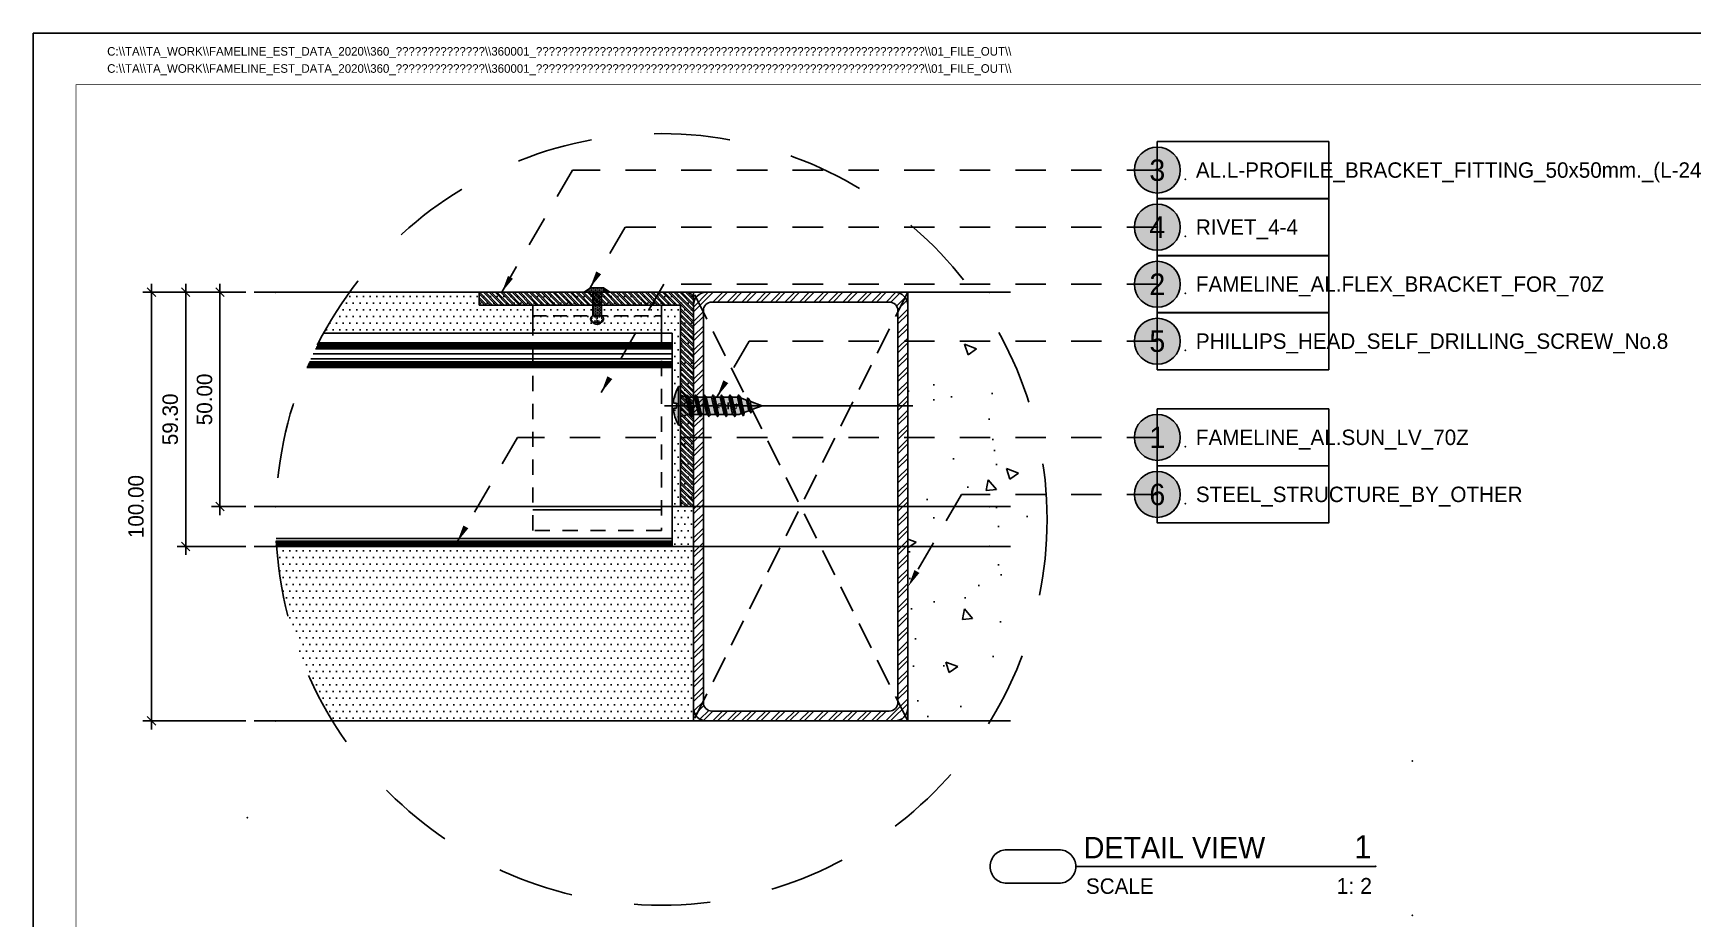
# Model space of a CAD drawing. Header units: millimetres. Extents: x -244126 to 368105, y -173968 to 259060.
# Drawn here: x -2527.8 to -2140.5, y 56863.9 to 57070.5 of the extents above; entities that cross this region are included whole.
import ezdxf
from ezdxf.enums import TextEntityAlignment as Align
from ezdxf.xclip import XClip

# ---------------------------------------------------------------- set-up
doc = ezdxf.new("R2010")
doc.units = ezdxf.units.MM
doc.header["$MEASUREMENT"] = 0
doc.header["$XCLIPFRAME"] = 0
for name, pattern in [('005_GG_TA_LINE', [13.75, 5, -1.25, 1.25, -1.25, 5]), ('ACAD_ISO04W100', [30, 24, -3, 0, -3]), ('BORDER2', [22.225, 6.35, -3.175, 6.35, -3.175, 0, -3.175]), ('CENTER', [2, 1.25, -0.25, 0.25, -0.25]), ('HIDDEN', [9.525, 6.35, -3.175]), ('TA_GL_000.00010', [0.000275, 0.0001, -2.5e-05, 2.5e-05, -2.5e-05, 0.0001]), ('TA_HL_001.00', [6.5, 3.55, -2.95]), ('TA_HL_003.00000', [19.5, 10.65, -8.85]), ('TA_HL_005.00000', [32.5, 17.75, -14.75])]:
    doc.linetypes.add(name, pattern=pattern)
for name, color, linetype in [('000 - D I M', 6, 'Continuous'), ('000 - GRID', 8, 'CENTER'), ('000 - H A T C H', 8, 'Continuous'), ('000 - H I D D E N', 7, 'Continuous'), ('000 - L I N E 0.1', 1, 'Continuous'), ('000 - SYMBOL CON', 1, 'Continuous'), ('000 - T E X T', 4, 'Continuous'), ('000 - TITLEBLOCK', 4, 'Continuous'), ('000 - WIPEOUT', 250, 'Continuous'), ('001 - ASCESSORIES', 1, 'Continuous'), ('002 - STRUCTURAL STEEL', 4, 'Continuous'), ('004 - CONCRETE', 5, 'Continuous'), ('A04_TUBE SERIES', 7, 'Continuous')]:
    doc.layers.add(name, color=color, linetype=linetype)
doc.styles.add('BROWALLIA', font='BrowalliaUPC.ttf')
doc.styles.add('Cetury Gothic', font='GOTHIC.TTF')
doc.styles.add('CORDIA', font='cordia.shx')
doc.styles.add('MtXpl_BrowalliaUPC', font='BrowalliaUPC.ttf')
doc.styles.add('TA', font='Cordia New.ttf', dxfattribs={"height": 4.5})
doc.dimstyles.new('DIM E-E', dxfattribs={"dimscale": 2, "dimtxt": 0.18, "dimasz": 0.1, "dimexe": 0.1, "dimexo": 0.1, "dimgap": 0.09, "dimtad": 1, "dimtoh": 1, "dimzin": 0, "dimdsep": 46, "dimtxsty": 'CORDIA', "dimblk": 'OBLIQUE', "dimcen": 0.1, "dimdle": 0.1, "dimclrd": 40, "dimclre": 140, "dimclrt": 3, "dimadec": 0, "dimazin": 0, "dimtfac": 1, "dimtix": 1, "dimtmove": 2, "dimatfit": 3, "dimfxl": 1, "dimtolj": 1, "dimtzin": 0, "dimarcsym": 0})
pattern_1 = [(37.5, (2350, 50), (-0.125987, 3.853648), [0, -3.04, 0, -3.4, 0, -3.25]), (7.5, (2350, 50), (3.53955, 5.64429), [0, -1.64, 0, -2.74, 0, -1.05]), (327.5, (2347.54, 50), (6.228284, 0.01132), [0, -1, 0, -3.6, 0, -4.7]), (317.5, (2347.54, 50), (6.01225, 1.75535), [0, -0.5, 0, -2.36, 0, -2.7])]
pattern_2 = [(217.5, (50, 50), (0.125987, -3.853648), [0, -3.04, 0, -3.4, 0, -3.25]), (187.5, (50, 50), (-3.53955, -5.64429), [0, -1.64, 0, -2.74, 0, -1.05]), (147.5, (52.46, 50), (-6.228284, -0.01132), [0, -1, 0, -3.6, 0, -4.7]), (137.5, (52.46, 50), (-6.01225, -1.75535), [0, -0.5, 0, -2.36, 0, -2.7])]

# ---------------------------------------------------------------- blocks, each defined once
blk = doc.blocks.new('A$Cfd196da9')
at = {"color": 0, "linetype": 'ByBlock', "const_width": 0.1}
blk.add_lwpolyline([(-143.5, -98), (96.5, -98), (96.5, 99), (-143.5, 99)], close=True, dxfattribs=at)
blk = doc.blocks.new('*U1680')
at = {"linetype": '005_GG_TA_LINE'}
blk.add_point((50, 237), dxfattribs=at)
at = {"layer": '000 - L I N E 0.1', "color": 21, "linetype": 'Continuous'}
blk.add_lwpolyline([(14.24, 420), (0, 420), (0, 405.76)], dxfattribs=at)
at = {"layer": '000 - TITLEBLOCK', "color": 250}
blk.add_lwpolyline([(0, 0), (594, 0), (594, 420), (0, 420)], close=True, dxfattribs=at)
at = {"layer": '000 - T E X T', "color": 3, "xscale": 2, "yscale": 2, "zscale": 2}
blk.add_blockref('A$Cfd196da9', (297, 210), dxfattribs=at)
at = {"color": 4, "style": 'TA'}
blk.add_attdef('PAPER_SIZE', text='', height=2.5, dxfattribs=at).set_placement((568.6, 9.97), align=Align.MIDDLE_RIGHT)
blk.add_attdef('SCALE_SIZE', text='', height=2.5, dxfattribs=at).set_placement((573.51, 10.03), align=Align.MIDDLE_LEFT)
at = {"layer": '000 - T E X T', "color": 250, "style": 'TA'}
for tag, height, p in [('SUPERLINK', 2, (17.26, 415.77)), ('NAMEFILE', 2, (17.26, 411.76)), ('SC', 40, (3.36, 375.21))]:
    blk.add_attdef(tag, text='', height=height, dxfattribs=at).set_placement(p, align=Align.MIDDLE_LEFT)
at = {"layer": '000 - T E X T', "color": 4, "style": 'TA'}
for tag, height, p in [('PRELIM_NAME_JOB_1', 2, (524.67, 330.19)), ('PRELIM_NAME_JOB_2', 2, (524.67, 325.83)), ('PRELIM_NAME_PROJECT_1', 3, (494.81, 309.31)), ('PRELIM_NAME_PROJECT_2', 3, (494.81, 301.91)), ('PRELIM_NAME_PROJECT_3', 3, (494.81, 294.51)), ('PRELIM_NAME_TITLE_3', 2.4, (495.51, 73.99)), ('PRELIM_NAME_TITLE_1', 1.2, (247.75, 43.65)), ('PRELIM_NAME_TITLE_2', 1.2, (247.75, 40.32)), ('DRAWING_NO1', 2.4, (494.61, 32.92)), ('DRAWING_NO2', 2.4, (494.61, 24.91))]:
    blk.add_attdef(tag, text='', height=height, dxfattribs=at).set_placement(p, align=Align.MIDDLE_LEFT)
at = {"layer": '000 - T E X T', "color": 4, "style": 'Cetury Gothic'}
for tag, p in [('SHEET_NO.', (561.58, 34)), ('TOTAL_SHEET_NO.', (560.97, 17.64))]:
    blk.add_attdef(tag, text='', height=3.6, dxfattribs=at).set_placement(p, align=Align.CENTER)
at = {"layer": '000 - T E X T', "color": 4, "style": 'TA'}
blk.add_attdef('NAME_REMARK', (55.29, 17.3), '', height=4, dxfattribs=at)
blk = doc.blocks.new('000 - CONCRETE_COLUMN_100x100mm.-CUT_VIEW')
at = {"layer": '000 - H A T C H'}
h = blk.add_hatch(dxfattribs=at)
h.set_pattern_fill('AR-CONC', color=256, scale=4)
h.set_pattern_definition([(50, (-55619.507, -25057.84), (28.690407, -2.510085), [3, -33]), (355, (-55619.507, -25057.84), (-5.550053, 30.087685), [2.4, -26.4]), (100.451444, (-55617.116, -25058.05), (23.140354, 27.5776), [2.549608, -28.045684]), (46.1842, (-55619.507, -25049.84), (42.689653, -6.620771), [4.5, -49.5]), (96.635635, (-55615.95, -25050.39), (37.386478, 38.964744), [3.824414, -42.06855]), (351.18416, (-55619.507, -25049.84), (37.386478, 38.964744), [3.6, -39.6]), (21, (-55615.507, -25051.84), (23.876282, -16.104756), [3, -33]), (326, (-55615.507, -25051.84), (9.732613, 29.006002), [2.4, -26.4]), (71.451445, (-55613.517, -25053.182), (33.608895, 12.901246), [2.549608, -28.045684]), (37.5, (-55619.507, -25057.84), (0.4863942, 13.3157542), [0, -26.08, 0, -26.8, 0, -26.5]), (7.5, (-55619.507, -25057.84), (10.5227815, 15.7764685), [0, -15.28, 0, -25.48, 0, -10.1]), (327.5, (-55628.427, -25057.84), (21.3528974, -0.9021949), [0, -10, 0, -31.2, 0, -41.4]), (317.5, (-55632.427, -25057.84), (23.327447, 4.0041993), [0, -13, 0, -20.72, 0, -29.4])])
h.paths.add_polyline_path([(-50, -50), (50, -50), (50, 50), (-50, 50)])
at = {"layer": '004 - CONCRETE'}
blk.add_lwpolyline([(-50, -50), (50, -50), (50, 50), (-50, 50)], close=True, dxfattribs=at)
blk = doc.blocks.new('*U3741')
at = {"layer": '000 - H A T C H'}
h = blk.add_hatch(dxfattribs=at)
h.set_pattern_fill('AR-SAND', color=8, scale=2, angle=180)
h.set_pattern_definition(pattern_2)
h.paths.add_polyline_path([(-100, 85), (-200, 85), (-200, 100), (-100, 100)])
h = blk.add_hatch(dxfattribs=at)
h.set_pattern_fill('AR-SAND', color=8, scale=2)
h.set_pattern_definition(pattern_1)
h.paths.add_polyline_path([(2600, 100), (2500, 100), (2500, 85), (2600, 85)])
h = blk.add_hatch(dxfattribs=at)
h.set_pattern_fill('ANSI31', color=8, scale=100)
h.set_pattern_definition([(45, (-200, 2e-14), (-8.8388, 8.8388), [])])
h.paths.add_polyline_path([(-200, 85), (-100, 85), (-100, 15), (-200, 15)])
h = blk.add_hatch(dxfattribs=at)
h.set_pattern_fill('ANSI31', color=8, scale=100)
h.set_pattern_definition([(45, (-4000, 9e-14), (-8.838835, 8.838835), [])])
h.paths.add_polyline_path([(2600, 15), (2500, 15), (2500, 85), (2600, 85)])
h = blk.add_hatch(dxfattribs=at)
h.set_pattern_fill('AR-SAND', color=8, scale=2, angle=180)
h.set_pattern_definition(pattern_2)
h.paths.add_polyline_path([(-200, 0), (-100, 0), (-100, 15), (-200, 15)])
h = blk.add_hatch(dxfattribs=at)
h.set_pattern_fill('AR-SAND', color=8, scale=2)
h.set_pattern_definition(pattern_1)
h.paths.add_polyline_path([(2500, 15), (2600, 15), (2600, 0), (2500, 0)])
at = {"color": 3}
for points in [[(-100, 85), (-200, 85), (-200, 100), (-100, 100)], [(2600, 100), (2500, 100), (2500, 85), (2600, 85)], [(-200, 0), (-100, 0), (-100, 15), (-200, 15)], [(2500, 15), (2600, 15), (2600, 0), (2500, 0)]]:
    blk.add_lwpolyline(points, close=True, dxfattribs=at)
at = {"color": 2}
for points in [[(-200, 85), (-100, 85), (-100, 15), (-200, 15)], [(2600, 15), (2500, 15), (2500, 85), (2600, 85)]]:
    blk.add_lwpolyline(points, close=True, dxfattribs=at)
at = {"color": 3, "xscale": -1}
for p in [(-50, 50), (2450, 50)]:
    blk.add_blockref('000 - CONCRETE_COLUMN_100x100mm.-CUT_VIEW', p, dxfattribs=at)
blk = doc.blocks.new('*U3744')
at = {"color": 250}
blk.add_wipeout([(50, 0), (50, 100), (0, 100), (0, 0)], dxfattribs=at).dxf.layer = '000 - WIPEOUT'
at = {"layer": '000 - H A T C H'}
h = blk.add_hatch(dxfattribs=at)
h.set_pattern_fill('ANSI32', color=256, scale=0.25)
h.set_pattern_definition([(45, (37.5, 87.5), (-1.6838, 1.6838), []), (45, (38.6225, 87.5), (-1.6838, 1.6838), [])])
edge = h.paths.add_edge_path()
edge.add_line((50, 3), (50, 97))
edge.add_arc((47, 97), 3, 0, 90)
edge.add_line((47, 100), (3, 100))
edge.add_arc((3, 97), 3, 90, 180)
edge.add_line((0, 97), (0, 3))
edge.add_arc((3, 3), 3, 180, 270)
edge.add_line((3, 0), (47, 0))
edge.add_arc((47, 3), 3, 270, 360)
edge = h.paths.add_edge_path(flags=16)
edge.add_line((47.7, 4.3), (47.7, 95.7))
edge.add_arc((45.7, 95.7), 2, 0, 90)
edge.add_line((45.7, 97.7), (4.3, 97.7))
edge.add_arc((4.3, 95.7), 2, 90, 180)
edge.add_line((2.3, 95.7), (2.3, 4.3))
edge.add_arc((4.3, 4.3), 2, 180, 270)
edge.add_line((4.3, 2.3), (45.7, 2.3))
edge.add_arc((45.7, 4.3), 2, 270, 360)
at = {"layer": '000 - H I D D E N', "color": 8, "linetype": 'HIDDEN'}
for p, q in [((50, 0), (0, 100)), ((50, 100), (0, 0))]:
    blk.add_line(p, q, dxfattribs=at)
at = {"layer": '002 - STRUCTURAL STEEL', "color": 0}
for points in [[(50, 3), (50, 97, 0.414214), (47, 100), (3, 100, 0.414214), (0, 97), (0, 3, 0.414214), (3, 0), (47, 0, 0.414214)], [(47.7, 4.3), (47.7, 95.7, 0.414214), (45.7, 97.7), (4.3, 97.7, 0.414214), (2.3, 95.7), (2.3, 4.3, 0.414214), (4.3, 2.3), (45.7, 2.3, 0.414214)]]:
    blk.add_lwpolyline(points, format="xyb", close=True, dxfattribs=at)
at = {"layer": 'Defpoints', "color": 250}
blk.add_lwpolyline([(50, 0), (50, 100), (0, 100), (0, 0)], close=True, dxfattribs=at)
blk = doc.blocks.new('000 - ASSCESSORIES_FAMELINE_AL.FLEX_BK_FOR_70Z_[70Z-BK]_TOP_VIEW')
at = {"color": 3}
blk.add_point((0, 0), dxfattribs=at)
at = {"layer": '001 - ASCESSORIES', "color": 8}
for p, q in [((-45.08, -15), (-45.08, 15)), ((-6.19, -15), (-6.19, 15))]:
    blk.add_line(p, q, dxfattribs=at)
at = {"layer": '001 - ASCESSORIES', "color": 0, "linetype": 'ByBlock'}
blk.add_lwpolyline([(-49.87, 15), (2.72, 15), (2.72, -15), (-49.87, -15)], close=True, dxfattribs=at)
blk = doc.blocks.new('*U3772')
at = {"layer": '000 - H A T C H'}
h = blk.add_hatch(dxfattribs=at)
h.set_pattern_fill('DOTS', color=8, scale=5, angle=90)
edge = h.paths.add_edge_path()
edge.add_arc((6.25, 0), 1.25, -53.1301, 53.1301, ccw=False)
edge.add_arc((6.25, -0.69), 0.812, 202.6199, 337.3801, ccw=False)
edge.add_line((5.5, -1), (0, -1))
edge.add_line((0, -1), (0, -3))
edge.add_line((0, -3), (-1, -1.5))
edge.add_line((-1, -1.5), (-1, 1.5))
edge.add_line((-1, 1.5), (0, 3))
edge.add_line((0, 3), (0, 1))
edge.add_line((0, 1), (5.5, 1))
edge.add_arc((6.25, 0.69), 0.812, 22.6199, 157.3801, ccw=False)
at = {"layer": '001 - ASCESSORIES', "color": 0}
for p, q in [((5.5, 1), (0, 1)), ((5.5, -1), (0, -1))]:
    blk.add_line(p, q, dxfattribs=at)
for points in [[(-1, -1.5), (-1, 1.5), (0, 3), (0, -3)], [(0, 3), (0, 1), (5.5, 1), (5.5, -1), (0, -1), (0, -3), (-1, -1.5), (-1, 1.5)]]:
    blk.add_lwpolyline(points, close=True, dxfattribs=at)
blk.add_lwpolyline([(7, 1, -0.5), (7, -1, -0.666667), (5.5, -1), (0, -1), (0, -3), (-1, -1.5), (-1, 1.5), (0, 3), (0, 1), (5.5, 1, -0.666667)], format="xyb", close=True, dxfattribs=at)
blk.add_lwpolyline([(7, -1), (7, 1, -0.5), (7, -1, -0.666667), (5.5, -1), (5.5, 1, -0.666667), (7, 1)], format="xyb", dxfattribs=at)
blk = doc.blocks.new('000 - DYNAMIC_VIEW_ASSCESSORIES_PHILLIPS_HEAD_SELF_DRILLING_SCREW_No.8x19mm._SIDE_VIEW')
at = {"layer": '000 - H A T C H'}
h = blk.add_hatch(color=250, dxfattribs=at)
h.dxf.hatch_style = 1
edge = h.paths.add_edge_path()
edge.add_line((7.24, 2), (5.96, 2))
edge.add_arc((5, 1.57), 1.05, 384.1341, 422.4587)
edge.add_arc((4.83, 2.51), 0.657, 308.6596, 358.8819, ccw=False)
edge.add_line((5.24, 2), (3.96, 2))
edge.add_arc((3, 1.57), 1.05, 384.1341, 422.4587)
edge.add_arc((2.83, 2.51), 0.657, 308.6596, 358.8819, ccw=False)
edge.add_line((3.24, 2), (1.96, 2))
edge.add_arc((1, 1.57), 1.05, 384.1341, 422.4587)
edge.add_arc((0.83, 2.51), 0.657, 315.6091, 358.8819, ccw=False)
edge.add_line((1.3, 2.05), (0, 2.5))
edge.add_line((0, 2.5), (0, 4.5))
edge.add_line((0, 4.5), (-0.5, 4.5))
edge.add_arc((7.34, 0), 9.04, 150.1372, 176.0119)
edge.add_line((-1.68, 0.63), (-0.99, 0.63))
edge.add_line((-0.99, 0.63), (-0.99, -0.56))
edge.add_line((-0.99, -0.56), (-1.68, -0.56))
edge.add_arc((7.34, 0), 9.04, 183.5796, 209.8628)
edge.add_line((-0.5, -4.5), (0, -4.5))
edge.add_line((0, -4.5), (0, -2.5))
edge.add_line((0, -2.5), (1.8, -2))
edge.add_line((1.8, -2), (2.14, -2))
edge.add_arc((1.72, -2.87), 0.966, 382.4776, 424.1153, ccw=False)
edge.add_arc((2.02, -1.9), 0.847, 314.556, 352.9855)
edge.add_line((2.86, -2), (4.14, -2))
edge.add_arc((3.72, -2.87), 0.966, 382.4776, 424.1153, ccw=False)
edge.add_arc((4.02, -1.9), 0.847, 314.556, 352.9855)
edge.add_line((4.86, -2), (6.14, -2))
edge.add_arc((5.72, -2.87), 0.966, 382.4776, 424.1153, ccw=False)
edge.add_arc((6.02, -1.9), 0.847, 314.556, 352.9855)
edge.add_line((6.86, -2), (8.14, -2))
edge.add_arc((7.72, -2.87), 0.966, 382.4776, 424.1153, ccw=False)
edge.add_arc((8.02, -1.9), 0.847, 314.556, 352.9855)
edge.add_line((8.86, -2), (10.14, -2))
edge.add_arc((9.72, -2.87), 0.966, 382.4776, 424.1153, ccw=False)
edge.add_arc((10.02, -1.9), 0.847, 314.556, 352.9855)
edge.add_line((10.86, -2), (12.14, -2))
edge.add_arc((11.72, -2.87), 0.966, 382.4776, 424.1153, ccw=False)
edge.add_arc((12.02, -1.9), 0.847, 314.556, 352.9855)
edge.add_line((12.86, -2), (13.63, -2))
edge.add_line((13.63, -2), (14.1, -1.82))
edge.add_arc((13.68, -2.69), 0.966, 382.4776, 424.1153, ccw=False)
edge.add_arc((13.98, -1.72), 0.847, 314.556, 352.9855)
edge.add_line((14.82, -1.82), (14.76, -1.58))
edge.add_line((14.76, -1.58), (15.95, -1.14))
edge.add_arc((15.53, -2.01), 0.966, 382.4776, 424.1153, ccw=False)
edge.add_arc((15.82, -1.03), 0.847, 314.556, 352.9855)
edge.add_line((16.66, -1.14), (16.61, -0.89))
edge.add_line((16.61, -0.89), (19, 0))
edge.add_line((19, 0), (16.17, 1.05))
edge.add_line((16.17, 1.05), (16.11, 1.34))
edge.add_arc((15.15, 0.92), 1.05, 384.1341, 422.4587)
edge.add_arc((14.98, 1.86), 0.657, 308.6596, 358.8819, ccw=False)
edge.add_line((15.39, 1.34), (13.99, 1.87))
edge.add_line((13.99, 1.87), (13.96, 2))
edge.add_arc((13, 1.57), 1.05, 384.1341, 422.4587)
edge.add_arc((12.83, 2.51), 0.657, 308.6596, 358.8819, ccw=False)
edge.add_line((13.24, 2), (11.96, 2))
edge.add_arc((11, 1.57), 1.05, 384.1341, 422.4587)
edge.add_arc((10.83, 2.51), 0.657, 308.6596, 358.8819, ccw=False)
edge.add_line((11.24, 2), (9.96, 2))
edge.add_arc((9, 1.57), 1.05, 384.1341, 422.4587)
edge.add_arc((8.83, 2.51), 0.657, 308.6596, 358.8819, ccw=False)
edge.add_line((9.24, 2), (7.96, 2))
edge.add_arc((7, 1.57), 1.05, 384.1341, 422.4587)
edge.add_arc((6.83, 2.51), 0.657, 308.6596, 358.8819, ccw=False)
at = {"layer": '001 - ASCESSORIES', "color": 0, "linetype": 'ByBlock'}
for p, q in [((0, 4.5), (-0.5, 4.5)), ((-0.5, 4.5), (-0.5, -4.5)), ((0, 4.5), (0, -4.5)), ((-0.99, 0.63), (-1.68, 0.63)), ((-0.99, -0.56), (-0.99, 0.63)), ((1.3, 2.05), (0, 2.5)), ((2.61, -2.5), (1.49, 2.5)), ((3.24, 2), (1.96, 2)), ((4.61, -2.5), (3.49, 2.5)), ((5.24, 2), (3.96, 2)), ((6.61, -2.5), (5.49, 2.5)), ((7.24, 2), (5.96, 2)), ((8.61, -2.5), (7.49, 2.5)), ((9.24, 2), (7.96, 2)), ((10.61, -2.5), (9.49, 2.5)), ((11.24, 2), (9.96, 2)), ((12.61, -2.5), (11.49, 2.5)), ((13.24, 2), (11.96, 2)), ((14.57, -2.32), (13.49, 2.5)), ((13.99, 1.87), (15.39, 1.34)), ((16.42, -1.64), (15.64, 1.84)), ((16.17, 1.05), (19, 0)), ((-1.68, -0.56), (-0.99, -0.56)), ((0, 0), (-0.5, 0)), ((0, -2.5), (1.8, -2)), ((2.14, -2), (1.8, -2)), ((4.14, -2), (2.86, -2)), ((6.14, -2), (4.86, -2)), ((8.14, -2), (6.86, -2)), ((10.14, -2), (8.86, -2)), ((12.14, -2), (10.86, -2)), ((13.63, -2), (12.86, -2)), ((13.63, -2), (14.1, -1.82)), ((14.76, -1.58), (15.95, -1.14)), ((16.61, -0.89), (19, 0)), ((0, -4.5), (-0.5, -4.5))]:
    blk.add_line(p, q, dxfattribs=at)
for points in [[(2.14, -2), (1.24, 2, 0.222712), (1.49, 2.5, -0.168799), (1.96, 2), (2.86, -2, -0.16927), (2.61, -2.5, 0.183704)], [(4.14, -2), (3.24, 2, 0.222712), (3.49, 2.5, -0.168799), (3.96, 2), (4.86, -2, -0.16927), (4.61, -2.5, 0.183704)], [(6.14, -2), (5.24, 2, 0.222712), (5.49, 2.5, -0.168799), (5.96, 2), (6.86, -2, -0.16927), (6.61, -2.5, 0.183704)], [(8.14, -2), (7.24, 2, 0.222712), (7.49, 2.5, -0.168799), (7.96, 2), (8.86, -2, -0.16927), (8.61, -2.5, 0.183704)], [(10.14, -2), (9.24, 2, 0.222712), (9.49, 2.5, -0.168799), (9.96, 2), (10.86, -2, -0.16927), (10.61, -2.5, 0.183704)], [(12.14, -2), (11.24, 2, 0.222712), (11.49, 2.5, -0.168799), (11.96, 2), (12.86, -2, -0.16927), (12.61, -2.5, 0.183704)], [(14.1, -1.82), (13.24, 2, 0.222712), (13.49, 2.5, -0.168799), (13.96, 2), (14.82, -1.82, -0.16927), (14.57, -2.32, 0.183704)], [(15.95, -1.14), (15.39, 1.34, 0.222712), (15.64, 1.84, -0.168799), (16.11, 1.34), (16.66, -1.14, -0.16927), (16.42, -1.64, 0.183704)]]:
    blk.add_lwpolyline(points, format="xyb", close=True, dxfattribs=at)
for start, end in [(150.1372, 176.0119), (183.5796, 209.8628)]:
    blk.add_arc((7.34, 0), 9.04, start, end, dxfattribs=at)
at = {"layer": 'Defpoints', "color": 250, "linetype": 'ByBlock', "ltscale": 0.001}
blk.add_line((54.18, 0), (-3.77, 0), dxfattribs=at)
at = {"layer": '001 - ASCESSORIES', "color": 0, "insert": (8.55, 0), "char_height": 1, "width": 59.6844, "attachment_point": 2, "rotation": 90, "style": 'Cetury Gothic'}
blk.add_mtext('\\A1;{\\H2.1x;\\C150;\\S3/4;\\H0.47634x; }', dxfattribs=at)
blk = doc.blocks.new('*U4798')
at = {"layer": '001 - ASCESSORIES', "color": 0, "linetype": 'ByBlock'}
blk.add_blockref('000 - DYNAMIC_VIEW_ASSCESSORIES_PHILLIPS_HEAD_SELF_DRILLING_SCREW_No.8x19mm._SIDE_VIEW', (0, 0), dxfattribs=at)
blk = doc.blocks.new('*U3771')
at = {"layer": '000 - H A T C H'}
h = blk.add_hatch(dxfattribs=at)
h.set_pattern_fill('ANSI32', color=256, scale=0.1)
h.set_pattern_definition([(45, (0, 0), (-0.673519, 0.673519), []), (45, (0.449, 0), (-0.673519, 0.673519), [])])
edge = h.paths.add_edge_path()
edge.add_line((0, 1.5), (0, 50))
edge.add_line((0, 50), (-3, 50))
edge.add_line((-3, 50), (-3, 3))
edge.add_line((-3, 3), (-50, 3))
edge.add_line((-50, 3), (-50, 0))
edge.add_line((-50, 0), (-1.5, 0))
edge.add_arc((-1.5, 1.5), 1.5, 270, 360)
blk.add_point((0, 0))
at = {"layer": '001 - ASCESSORIES', "color": 0, "linetype": 'ByBlock'}
for points in [[(-3, 50), (-3, 3), (-50, 3), (-50, 0), (-1.5, 0)], [(0, 1.5), (0, 50), (-3, 50)]]:
    blk.add_lwpolyline(points, dxfattribs=at)
blk.add_lwpolyline([(-1.5, 0, 0.414214), (0, 1.5)], format="xyb", dxfattribs=at)
blk = doc.blocks.new('A$C00312aed')
at = {"layer": '000 - H A T C H', "linetype": 'ByBlock'}
h = blk.add_hatch(dxfattribs=at)
h.set_pattern_fill('DOTS', color=256, scale=25)
h.set_pattern_definition([(0, (5177.3653, -61534.6073), (0.78125, 1.5625), [0, -1.5625])])
edge = h.paths.add_edge_path()
edge.add_line((-78.82, 43.45), (2.5, 43.45))
edge.add_line((2.5, 43.45), (2.5, -6.3))
edge.add_line((2.5, -6.3), (-89.78, -6.3))
edge.add_arc((0, 0), 90, 184.0126, 211.4814)
edge.add_line((-76.75, -47), (7.5, -47))
edge.add_line((7.5, -47), (7.5, 53))
edge.add_line((7.5, 53), (-72.74, 53))
edge.add_arc((0, 0), 90, 143.9218, 151.1314)
at = {"color": 8}
for p, q in [((-80.71, 39.82), (2.5, 39.82)), ((-80.53, 40.19), (2.5, 40.19)), ((-80.35, 40.55), (2.5, 40.55)), ((-80.18, 40.88), (2.5, 40.88)), ((-80.02, 41.18), (2.5, 41.18)), ((-82.73, 35.44), (2.5, 35.44)), ((-82.7, 35.5), (2.5, 35.5)), ((-82.65, 35.62), (2.5, 35.62)), ((-82.59, 35.77), (2.5, 35.77)), ((-82.5, 35.97), (2.5, 35.97)), ((-82.4, 36.2), (2.5, 36.2)), ((-82.28, 36.48), (2.5, 36.48)), ((-82.14, 36.78), (2.5, 36.78)), ((-81.83, 37.47), (2.5, 37.47)), ((-81.29, 38.63), (2.5, 38.63)), ((-89.89, -4.46), (2.5, -4.46)), ((-89.86, -5.08), (2.5, -5.08)), ((-89.84, -5.36), (2.5, -5.36)), ((-89.83, -5.6), (2.5, -5.6)), ((-89.81, -5.81), (2.5, -5.81)), ((-89.8, -5.98), (2.5, -5.98)), ((-89.79, -6.12), (2.5, -6.12)), ((-89.78, -6.22), (2.5, -6.22)), ((-89.78, -6.28), (2.5, -6.28))]:
    blk.add_line(p, q, dxfattribs=at)
at = {"color": 3}
blk.add_lwpolyline([(-78.82, 43.45), (2.5, 43.45), (2.5, -6.3), (-89.78, -6.3)], dxfattribs=at)
at = {"layer": 'A04_TUBE SERIES', "color": 1, "linetype": 'HIDDEN', "ltscale": 0.5}
blk.add_line((-30, 47.5), (0, 47.5), dxfattribs=at)
at = {"layer": 'A04_TUBE SERIES', "color": 2, "linetype": 'ByBlock'}
blk.add_lwpolyline([(-30, 43.45), (0, 43.45), (0, 50), (-30, 50)], close=True, dxfattribs=at)
at = {"color": 3}
ref = blk.add_blockref('*U3741', (-2342.5, -47), dxfattribs=at)
XClip(ref).set_block_clipping_path([(2319.2062859407, 133.933324366), (2278.8603896931, 110.6396103068), (2255.5666756339, 70.2937140592), (2255.5666756339, 23.7062859408), (2278.8603896931, -16.6396103068), (2319.2062859407, -39.933324366), (2365.7937140591, -39.933324366), (2406.1396103067, -16.6396103068), (2429.4333243659, 23.7062859408), (2429.4333243659, 70.2937140592), (2406.1396103067, 110.6396103068), (2365.7937140591, 133.933324366)])
at = {"layer": '001 - ASCESSORIES', "rotation": 270}
blk.add_blockref('*U3772', (-15, 53), dxfattribs=at)
at = {"layer": '001 - ASCESSORIES', "color": 1, "linetype": 'TA_HL_001.00', "rotation": 90.00000000000001}
blk.add_blockref('000 - ASSCESSORIES_FAMELINE_AL.FLEX_BK_FOR_70Z_[70Z-BK]_TOP_VIEW', (-15, 47.28), dxfattribs=at)
at = {"layer": 'A04_TUBE SERIES', "color": 3}
blk.add_blockref('*U3744', (7.5, -47), dxfattribs=at)
at = {"layer": '000 - SYMBOL CON', "color": 2, "linetype": 'TA_HL_005.00000'}
blk.add_circle((0, 0), 90, dxfattribs=at)
at = {"layer": 'A04_TUBE SERIES', "color": 1, "linetype": 'ByBlock'}
blk.add_lwpolyline([(-76.75, -47), (7.5, -47), (7.5, 53), (-72.74, 53)], dxfattribs=at)
at = {"layer": '001 - ASCESSORIES', "color": 3, "rotation": 90.00000000000001}
blk.add_blockref('*U3771', (7.5, 53), dxfattribs=at)
at = {"layer": 'A04_TUBE SERIES', "color": 1}
blk.add_blockref('*U4798', (4.5, 26.5), dxfattribs=at)
blk = doc.blocks.new('*U3782')
at = {"color": 3}
blk.add_point((0, -166.51), dxfattribs=at)
at = {"layer": '000 - GRID', "color": 0, "linetype": 'ByBlock'}
blk.add_line((0, 5), (0, -171.51), dxfattribs=at)
at = {"layer": '000 - GRID', "color": 0}
blk.add_point((0, 0), dxfattribs=at)
at = {"style": 'TA', "flags": 1}
blk.add_attdef('LOCATION', (6, 6), '', height=4.5, dxfattribs=at)
blk = doc.blocks.new('_Oblique')
at = {"color": 0, "linetype": 'ByBlock', "lineweight": -2}
blk.add_line((-0.5, -0.5), (0.5, 0.5), dxfattribs=at)
blk = doc.blocks.new('*D3777')
at = {"layer": '000 - D I M', "color": 140, "linetype": 'ACAD_ISO04W100', "lineweight": -2, "transparency": 16777216}
for p, q in [((-2478.22, 57010.1), (-2486.22, 57010.1)), ((-2478.22, 56960.1), (-2486.22, 56960.1))]:
    blk.add_line(p, q, dxfattribs=at)
at = {"layer": '000 - D I M', "color": 40, "linetype": 'ByBlock', "lineweight": -2, "transparency": 16777216}
blk.add_line((-2484.22, 56958.1), (-2484.22, 57012.1), dxfattribs=at)
at = {"layer": 'Defpoints', "color": 0, "linetype": 'ByBlock', "transparency": 16777216}
for p in [(-2484.22, 57010.1), (-2476.22, 57010.1), (-2476.22, 56960.1)]:
    blk.add_point(p, dxfattribs=at)
at = {"layer": '000 - D I M', "color": 40, "linetype": 'ByBlock', "lineweight": -2, "transparency": 16777216, "xscale": 2, "yscale": 2, "zscale": 2}
for p, rotation in [((-2484.22, 57010.1), 90), ((-2484.22, 56960.1), 270)]:
    blk.add_blockref('_Oblique', p, dxfattribs=dict(at, rotation=rotation))
at = {"layer": '000 - D I M', "color": 3, "linetype": 'ByBlock', "transparency": 16777216, "insert": (-2487.82, 56985.1), "char_height": 3.6, "attachment_point": 5, "rotation": 90, "style": 'CORDIA'}
blk.add_mtext('\\A1;50.00', dxfattribs=at)
blk = doc.blocks.new('*D3780')
at = {"layer": '000 - D I M', "color": 140, "linetype": 'ACAD_ISO04W100', "lineweight": -2, "transparency": 16777216}
for p, q in [((-2478.22, 57010.1), (-2494.22, 57010.1)), ((-2478.22, 56950.81), (-2494.22, 56950.81))]:
    blk.add_line(p, q, dxfattribs=at)
at = {"layer": '000 - D I M', "color": 40, "linetype": 'ByBlock', "lineweight": -2, "transparency": 16777216}
blk.add_line((-2492.22, 57012.1), (-2492.22, 56948.81), dxfattribs=at)
at = {"layer": 'Defpoints', "color": 0, "linetype": 'ByBlock', "transparency": 16777216}
for p in [(-2476.22, 57010.1), (-2492.22, 56950.81), (-2476.22, 56950.81)]:
    blk.add_point(p, dxfattribs=at)
at = {"layer": '000 - D I M', "color": 40, "linetype": 'ByBlock', "lineweight": -2, "transparency": 16777216, "xscale": 2, "yscale": 2, "zscale": 2}
for p, rotation in [((-2492.22, 57010.1), 90), ((-2492.22, 56950.81), 270)]:
    blk.add_blockref('_Oblique', p, dxfattribs=dict(at, rotation=rotation))
at = {"layer": '000 - D I M', "color": 3, "linetype": 'ByBlock', "transparency": 16777216, "insert": (-2495.82, 56980.45), "char_height": 3.6, "attachment_point": 5, "rotation": 90, "style": 'CORDIA'}
blk.add_mtext('\\A1;59.30', dxfattribs=at)
blk = doc.blocks.new('*D3781')
at = {"layer": '000 - D I M', "color": 140, "linetype": 'ACAD_ISO04W100', "lineweight": -2, "transparency": 16777216}
for p, q in [((-2478.22, 57010.1), (-2502.22, 57010.1)), ((-2478.22, 56910.1), (-2502.22, 56910.1))]:
    blk.add_line(p, q, dxfattribs=at)
at = {"layer": '000 - D I M', "color": 40, "linetype": 'ByBlock', "lineweight": -2, "transparency": 16777216}
blk.add_line((-2500.22, 56908.1), (-2500.22, 57012.1), dxfattribs=at)
at = {"layer": 'Defpoints', "color": 0, "linetype": 'ByBlock', "transparency": 16777216}
for p in [(-2500.22, 57010.1), (-2476.22, 57010.1), (-2476.22, 56910.1)]:
    blk.add_point(p, dxfattribs=at)
at = {"layer": '000 - D I M', "color": 40, "linetype": 'ByBlock', "lineweight": -2, "transparency": 16777216, "xscale": 2, "yscale": 2, "zscale": 2}
for p, rotation in [((-2500.22, 57010.1), 90), ((-2500.22, 56910.1), 270)]:
    blk.add_blockref('_Oblique', p, dxfattribs=dict(at, rotation=rotation))
at = {"layer": '000 - D I M', "color": 3, "linetype": 'ByBlock', "transparency": 16777216, "insert": (-2503.82, 56960.1), "char_height": 3.6, "attachment_point": 5, "rotation": 90, "style": 'CORDIA'}
blk.add_mtext('\\A1;100.00', dxfattribs=at)
blk = doc.blocks.new('000 - ARROW FOR SYMBOL')
at = {"layer": '000 - SYMBOL CON', "color": 0, "linetype": 'HIDDEN'}
blk.add_solid([(1.29, 1.57), (0, 0), (0.71, 1.9)], dxfattribs=at)
blk = doc.blocks.new('*U3783')
h = blk.add_hatch(color=250)
h.dxf.hatch_style = 1
edge = h.paths.add_edge_path()
edge.add_arc((0, 0), 2.68, 0, 360)
for p in [(0, 0), (3.26, -1.08)]:
    blk.add_point(p)
at = {"layer": '000 - SYMBOL CON', "color": 0, "linetype": 'ByBlock'}
for points in [[(0, 0), (-68.25, 0), (-76.48, -14.24)], [(-68.25, 0), (-68.25, 0), (-76.48, -14.24)]]:
    blk.add_lwpolyline(points, dxfattribs=at)
at = {"layer": '000 - SYMBOL CON', "color": 2}
blk.add_circle((0, 0), 2.68, dxfattribs=at)
at = {"layer": 'Defpoints', "color": 250}
blk.add_line((0, -2.68), (0, 2.68), dxfattribs=at)
blk.add_lwpolyline([(0, 3.33), (20, 3.33), (20, -3.33), (0, -3.33)], close=True, dxfattribs=at)
at = {"layer": '000 - SYMBOL CON', "color": 0}
blk.add_blockref('000 - ARROW FOR SYMBOL', (-76.48, -14.24), dxfattribs=at)
blk.add_blockref('000 - ARROW FOR SYMBOL', (-76.48, -14.24), dxfattribs=at)
at = {"layer": '000 - T E X T', "style": 'BROWALLIA'}
blk.add_attdef('NO.CODE', text='', height=2.5, dxfattribs=at).set_placement((0, 0), align=Align.MIDDLE_CENTER)
at = {"layer": '000 - T E X T', "style": 'TA'}
blk.add_attdef('NAME1', (4.5, -0.89), '', height=1.8, dxfattribs=at)
blk = doc.blocks.new('*U3784')
h = blk.add_hatch(color=250)
h.dxf.hatch_style = 1
edge = h.paths.add_edge_path()
edge.add_arc((0, 0), 2.68, 0, 360)
for p in [(0, 0), (3.26, -1.08)]:
    blk.add_point(p)
at = {"layer": '000 - SYMBOL CON', "color": 0, "linetype": 'ByBlock'}
for points in [[(0, 0), (-62.1, 0), (-66.18, -7.06)], [(-62.1, 0), (-62.1, 0), (-66.18, -7.06)]]:
    blk.add_lwpolyline(points, dxfattribs=at)
at = {"layer": '000 - SYMBOL CON', "color": 2}
blk.add_circle((0, 0), 2.68, dxfattribs=at)
at = {"layer": 'Defpoints', "color": 250}
blk.add_line((0, -2.68), (0, 2.68), dxfattribs=at)
blk.add_lwpolyline([(0, 3.33), (20, 3.33), (20, -3.33), (0, -3.33)], close=True, dxfattribs=at)
at = {"layer": '000 - SYMBOL CON', "color": 0}
blk.add_blockref('000 - ARROW FOR SYMBOL', (-66.18, -7.06), dxfattribs=at)
blk.add_blockref('000 - ARROW FOR SYMBOL', (-66.18, -7.06), dxfattribs=at)
at = {"layer": '000 - T E X T', "style": 'BROWALLIA'}
blk.add_attdef('NO.CODE', text='', height=2.5, dxfattribs=at).set_placement((0, 0), align=Align.MIDDLE_CENTER)
at = {"layer": '000 - T E X T', "style": 'TA'}
blk.add_attdef('NAME1', (4.5, -0.89), '', height=1.8, dxfattribs=at)
blk = doc.blocks.new('*U3785')
h = blk.add_hatch(color=250)
h.dxf.hatch_style = 1
edge = h.paths.add_edge_path()
edge.add_arc((0, 0), 2.68, 0, 360)
for p in [(0, 0), (3.26, -1.08)]:
    blk.add_point(p)
at = {"layer": '000 - SYMBOL CON', "color": 0, "linetype": 'ByBlock'}
for points in [[(0, 0), (-57.58, 0), (-64.88, -12.64)], [(-57.58, 0), (-57.58, 0), (-64.88, -12.64)]]:
    blk.add_lwpolyline(points, dxfattribs=at)
at = {"layer": '000 - SYMBOL CON', "color": 2}
blk.add_circle((0, 0), 2.68, dxfattribs=at)
at = {"layer": 'Defpoints', "color": 250}
blk.add_line((0, -2.68), (0, 2.68), dxfattribs=at)
blk.add_lwpolyline([(0, 3.33), (20, 3.33), (20, -3.33), (0, -3.33)], close=True, dxfattribs=at)
at = {"layer": '000 - SYMBOL CON', "color": 0}
blk.add_blockref('000 - ARROW FOR SYMBOL', (-64.88, -12.64), dxfattribs=at)
blk.add_blockref('000 - ARROW FOR SYMBOL', (-64.88, -12.64), dxfattribs=at)
at = {"layer": '000 - T E X T', "style": 'BROWALLIA'}
blk.add_attdef('NO.CODE', text='', height=2.5, dxfattribs=at).set_placement((0, 0), align=Align.MIDDLE_CENTER)
at = {"layer": '000 - T E X T', "style": 'TA'}
blk.add_attdef('NAME1', (4.5, -0.89), '', height=1.8, dxfattribs=at)
blk = doc.blocks.new('*U3786')
h = blk.add_hatch(color=250)
h.dxf.hatch_style = 1
edge = h.paths.add_edge_path()
edge.add_arc((0, 0), 2.68, 0, 360)
for p in [(0, 0), (3.26, -1.08)]:
    blk.add_point(p)
at = {"layer": '000 - SYMBOL CON', "color": 0, "linetype": 'ByBlock'}
for points in [[(0, 0), (-47.62, 0), (-51.35, -6.46)], [(-47.62, 0), (-47.62, 0), (-51.35, -6.46)]]:
    blk.add_lwpolyline(points, dxfattribs=at)
at = {"layer": '000 - SYMBOL CON', "color": 2}
blk.add_circle((0, 0), 2.68, dxfattribs=at)
at = {"layer": 'Defpoints', "color": 250}
blk.add_line((0, -2.68), (0, 2.68), dxfattribs=at)
blk.add_lwpolyline([(0, 3.33), (20, 3.33), (20, -3.33), (0, -3.33)], close=True, dxfattribs=at)
at = {"layer": '000 - SYMBOL CON', "color": 0}
blk.add_blockref('000 - ARROW FOR SYMBOL', (-51.35, -6.46), dxfattribs=at)
blk.add_blockref('000 - ARROW FOR SYMBOL', (-51.35, -6.46), dxfattribs=at)
at = {"layer": '000 - T E X T', "style": 'BROWALLIA'}
blk.add_attdef('NO.CODE', text='', height=2.5, dxfattribs=at).set_placement((0, 0), align=Align.MIDDLE_CENTER)
at = {"layer": '000 - T E X T', "style": 'TA'}
blk.add_attdef('NAME1', (4.5, -0.89), '', height=1.8, dxfattribs=at)
blk = doc.blocks.new('*U3787')
h = blk.add_hatch(color=250)
h.dxf.hatch_style = 1
edge = h.paths.add_edge_path()
edge.add_arc((0, 0), 2.68, 0, 360)
for p in [(0, 0), (3.26, -1.08)]:
    blk.add_point(p)
at = {"layer": '000 - SYMBOL CON', "color": 0, "linetype": 'ByBlock'}
for points in [[(0, 0), (-74.65, 0), (-81.68, -12.17)], [(-74.65, 0), (-74.65, 0), (-81.68, -12.17)]]:
    blk.add_lwpolyline(points, dxfattribs=at)
at = {"layer": '000 - SYMBOL CON', "color": 2}
blk.add_circle((0, 0), 2.68, dxfattribs=at)
at = {"layer": 'Defpoints', "color": 250}
blk.add_line((0, -2.68), (0, 2.68), dxfattribs=at)
blk.add_lwpolyline([(0, 3.33), (20, 3.33), (20, -3.33), (0, -3.33)], close=True, dxfattribs=at)
at = {"layer": '000 - SYMBOL CON', "color": 0}
blk.add_blockref('000 - ARROW FOR SYMBOL', (-81.68, -12.17), dxfattribs=at)
blk.add_blockref('000 - ARROW FOR SYMBOL', (-81.68, -12.17), dxfattribs=at)
at = {"layer": '000 - T E X T', "style": 'BROWALLIA'}
blk.add_attdef('NO.CODE', text='', height=2.5, dxfattribs=at).set_placement((0, 0), align=Align.MIDDLE_CENTER)
at = {"layer": '000 - T E X T', "style": 'TA'}
blk.add_attdef('NAME1', (4.5, -0.89), '', height=1.8, dxfattribs=at)
blk = doc.blocks.new('*U3788')
h = blk.add_hatch(color=250)
h.dxf.hatch_style = 1
edge = h.paths.add_edge_path()
edge.add_arc((0, 0), 2.68, 0, 360)
for p in [(0, 0), (3.26, -1.08)]:
    blk.add_point(p)
at = {"layer": '000 - SYMBOL CON', "color": 0, "linetype": 'ByBlock'}
for points in [[(0, 0), (-22.86, 0), (-29.05, -10.72)], [(-22.86, 0), (-22.86, 0), (-29.05, -10.72)]]:
    blk.add_lwpolyline(points, dxfattribs=at)
at = {"layer": '000 - SYMBOL CON', "color": 2}
blk.add_circle((0, 0), 2.68, dxfattribs=at)
at = {"layer": 'Defpoints', "color": 250}
blk.add_line((0, -2.68), (0, 2.68), dxfattribs=at)
blk.add_lwpolyline([(0, 3.33), (20, 3.33), (20, -3.33), (0, -3.33)], close=True, dxfattribs=at)
at = {"layer": '000 - SYMBOL CON', "color": 0}
blk.add_blockref('000 - ARROW FOR SYMBOL', (-29.05, -10.72), dxfattribs=at)
blk.add_blockref('000 - ARROW FOR SYMBOL', (-29.05, -10.72), dxfattribs=at)
at = {"layer": '000 - T E X T', "style": 'BROWALLIA'}
blk.add_attdef('NO.CODE', text='', height=2.5, dxfattribs=at).set_placement((0, 0), align=Align.MIDDLE_CENTER)
at = {"layer": '000 - T E X T', "style": 'TA'}
blk.add_attdef('NAME1', (4.5, -0.89), '', height=1.8, dxfattribs=at)
blk = doc.blocks.new('*U864')
at = {"color": 4}
blk.add_line((-4.26, 5.7), (-39.26, 5.7), dxfattribs=at)
at = {"linetype": 'TA_GL_000.00010'}
blk.add_point((0, 18), dxfattribs=at)
for p in [(-4.26, 5.7), (0, 0)]:
    blk.add_point(p)
at = {"layer": '000 - SYMBOL CON', "color": 0, "linetype": 'ByBlock'}
blk.add_lwpolyline([(-47.3, 7.66, 0.414214), (-49.26, 5.7, 0.414214), (-47.3, 3.74), (-41.22, 3.74, 0.414214), (-39.26, 5.7, 0.414214), (-41.22, 7.66)], format="xyb", close=True, dxfattribs=at)
at = {"color": 4, "linetype": 'BORDER2', "style": 'Cetury Gothic'}
blk.add_text('SCALE', height=1.8, dxfattribs=at).set_placement((-38.07, 2.51))
at = {"color": 0, "style": 'TA'}
for tag, p in [('HEADING2', (-38.33, 10.65)), ('HEADING', (-38.33, 6.65))]:
    blk.add_attdef(tag, p, '', height=2.5, dxfattribs=at)
for tag, height, p in [('LO', 2.7, (-4.76, 6.65)), ('SC', 1.85, (-4.7, 2.51))]:
    blk.add_attdef(tag, text='', height=height, dxfattribs=at).set_placement(p, align=Align.RIGHT)
at = {"layer": '000 - T E X T', "color": 0, "style": 'MtXpl_BrowalliaUPC'}
blk.add_attdef('NO.CODE', text='', height=2, dxfattribs=at).set_placement((-44.26, 5.7), align=Align.MIDDLE_CENTER)

msp = doc.modelspace()

# ---------------------------------------------------------------- block references
at = {"color": 2, "linetype": 'TA_HL_003.00000'}
ref = msp.add_blockref('*U1680', (-2527.80979, 56650.53614), dxfattribs=at)
ref.add_attrib('SUPERLINK', 'C:\\\\TA\\\\TA_WORK\\\\FAMELINE_EST_DATA_2020\\\\360_กรมทางอากาศยาน\\\\360001_โครงการตึกตวรจค้นบุคคลและยานพาหนะก่อนเข้าพื้นที่เขตการบินท่าอากาศยานกระบี่\\\\01_FILE_OUT\\\\', dxfattribs={"layer": '000 - T E X T', "color": 250, "height": 2, "style": 'TA'}).set_placement((-2510.54516, 57066.30148), align=Align.MIDDLE_LEFT)
ref.add_attrib('NAMEFILE', 'C:\\\\TA\\\\TA_WORK\\\\FAMELINE_EST_DATA_2020\\\\360_กรมทางอากาศยาน\\\\360001_โครงการตึกตวรจค้นบุคคลและยานพาหนะก่อนเข้าพื้นที่เขตการบินท่าอากาศยานกระบี่\\\\01_FILE_OUT\\\\', dxfattribs={"layer": '000 - T E X T', "color": 250, "height": 2, "style": 'TA'}).set_placement((-2510.54516, 57062.30104), align=Align.MIDDLE_LEFT)

# ---------------------------------------------------------------- dimensions: what is measured, and where the dimension line sits
at = {"layer": '000 - D I M', "color": 3, "linetype": 'ByBlock'}
for base, p1, p2, picture, middle in [((-2500.22216, 57010.10376), (-2476.22216, 56910.10376), (-2476.22216, 57010.10376), '*D3781', (-2503.82216, 56960.10376)), ((-2492.22216, 56950.806), (-2476.22216, 57010.10376), (-2476.22216, 56950.806), '*D3780', (-2495.82216, 56980.45488)), ((-2484.22216, 57010.10376), (-2476.22216, 56960.10376), (-2476.22216, 57010.10376), '*D3777', (-2487.82216, 56985.10376))]:
    dim = msp.add_linear_dim(base=base, p1=p1, p2=p2, angle=90, dimstyle='DIM E-E', override={"dimscale": 20}, dxfattribs=at)
    dim.commit()
    dim.dimension.update_dxf_attribs({"geometry": picture, "text_midpoint": middle})

# ---------------------------------------------------------------- next in the draw order: block references
at = {"layer": 'A04_TUBE SERIES', "color": 3, "linetype": 'ByBlock'}
msp.add_blockref('A$C00312aed', (-2381.22216, 56957.10376), dxfattribs=at)

# ---------------------------------------------------------------- next in the draw order: block references
at = {"layer": '000 - GRID', "linetype": 'ByBlock', "rotation": 90}
for p in [(-2471.22216, 57010.10376), (-2471.22216, 56960.10376), (-2471.22216, 56950.806), (-2471.22216, 56910.10376)]:
    msp.add_blockref('*U3782', p, dxfattribs=at)
at = {"layer": '000 - T E X T', "color": 2, "linetype": 'TA_HL_001.00', "ltscale": 2.5, "xscale": 2, "yscale": 2, "zscale": 2}
for name, p, values in [('*U3783', (-2265.4829, 57038.58828), {'NAME1': 'AL.L-PROFILE_BRACKET_FITTING_50x50mm._(L-2400mm.)', 'NO.CODE': '3'}), ('*U3784', (-2265.4829, 57025.28582), {'NAME1': 'RIVET_4-4', 'NO.CODE': '4'}), ('*U3785', (-2265.4829, 57011.98336), {'NAME1': 'FAMELINE_AL.FLEX_BRACKET_FOR_70Z', 'NO.CODE': '2'}), ('*U3786', (-2265.4829, 56998.6809), {'NAME1': 'PHILLIPS_HEAD_SELF_DRILLING_SCREW_No.8', 'NO.CODE': '5'}), ('*U3787', (-2265.4829, 56976.2342), {'NAME1': 'FAMELINE_AL.SUN_LV_70Z', 'NO.CODE': '1'}), ('*U3788', (-2265.4829, 56962.93174), {'NAME1': 'STEEL_STRUCTURE_BY_OTHER', 'NO.CODE': '6'})]:
    msp.add_blockref(name, p, dxfattribs=at).add_auto_attribs(values)
at = {"layer": '000 - T E X T', "xscale": 2, "yscale": 2, "zscale": 2}
msp.add_blockref('*U864', (-2205.99202, 56864.73393), dxfattribs=at).add_auto_attribs({'HEADING': 'DETAIL VIEW', 'LO': '1', 'SC': '1: 2'})

doc.saveas('drawing.dxf')
